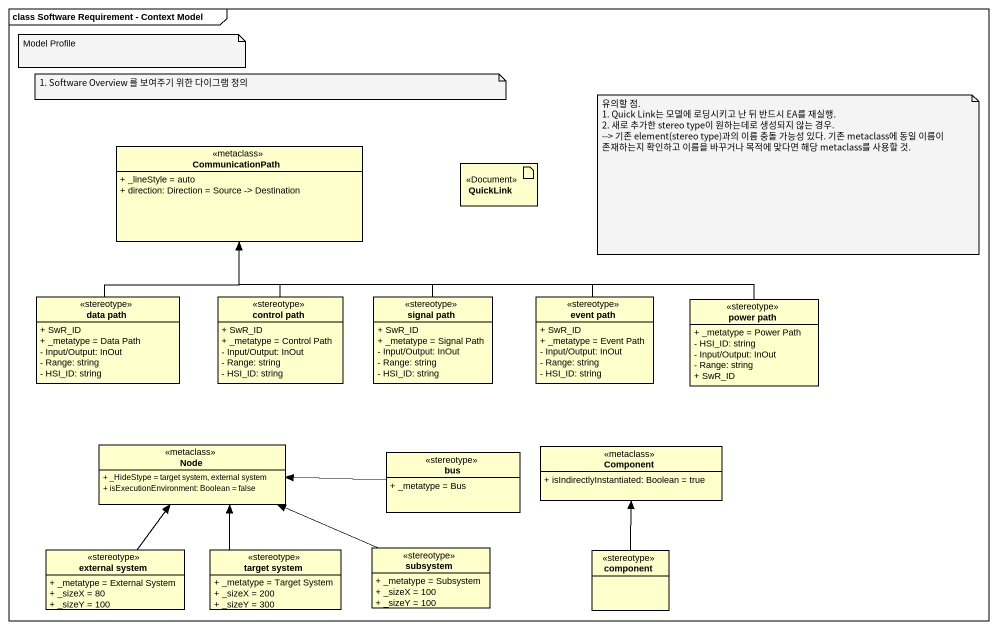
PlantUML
@startuml
mainframe class Software Requirement - Context Model
allowmixing
hide circle
hide empty members
skinparam classAttributeIconSize 0
class CommunicationPath <<metaclass>> {
  + _lineStyle = auto
  + direction: Direction = Source -> Destination
}
artifact QuickLink <<Document>>
class "data path" as data_path <<stereotype>> {
  + SwR_ID
  + _metatype = Data Path
  - Input/Output: InOut
  - Range: string
  - HSI_ID: string
}
class "control path" as control_path <<stereotype>> {
  + SwR_ID
  + _metatype = Control Path
  - Input/Output: InOut
  - Range: string
  - HSI_ID: string
}
class "signal path" as signal_path <<stereotype>> {
  + SwR_ID
  + _metatype = Signal Path
  - Input/Output: InOut
  - Range: string
  - HSI_ID: string
}
class "event path" as event_path <<stereotype>> {
  + SwR_ID
  + _metatype = Event Path
  - Input/Output: InOut
  - Range: string
  - HSI_ID: string
}
class "power path" as power_path <<stereotype>> {
  + _metatype = Power Path
  - HSI_ID: string
  - Input/Output: InOut
  - Range: string
  + SwR_ID
}
class "Node" as Node_ <<metaclass>> {
  + _HideStype = target system, external system
  + isExecutionEnvironment: Boolean = false
}
class bus <<stereotype>> {
  + _metatype = Bus
}
class "Component" as Component_ <<metaclass>> {
  + isIndirectlyInstantiated: Boolean = true
}
class "external system" as external_system <<stereotype>> {
  + _metatype = External System
  + _sizeX = 80
  + _sizeY = 100
}
class "target system" as target_system <<stereotype>> {
  + _metatype = Target System
  + _sizeX = 200
  + _sizeY = 300
}
class subsystem <<stereotype>> {
  + _metatype = Subsystem
  + _sizeX = 100
  + _sizeY = 100
}
class "component" as component_ <<stereotype>>
data_path -up-> CommunicationPath
control_path -up-> CommunicationPath
signal_path -up-> CommunicationPath
event_path -left-> CommunicationPath
power_path -left-> CommunicationPath
bus -left-> Node_
external_system -up-> Node_
target_system -up-> Node_
subsystem -left-> Node_
component_ -up-> Component_
note as N1
  Model Profile
end note
note as N2
  1. Software Overview 를 보여주기 위한 다이그램 정의
end note
note as N3
  유의할 점.
  1. Quick Link는 모델에 로딩시키고 난 뒤 반드시 EA를 재실행.
  2. 새로 추가한 stereo type이 원하는데로 생성되지 않는 경우.
  ~--> 기존 element(stereo type)과의 이름 충돌 가능성 있다. 기존 metaclass에 동일 이름이 존재하는지 확인하고 이름을 바꾸거나 목적에 맞다면 해당 metaclass를 사용할 것.
end note
@enduml
